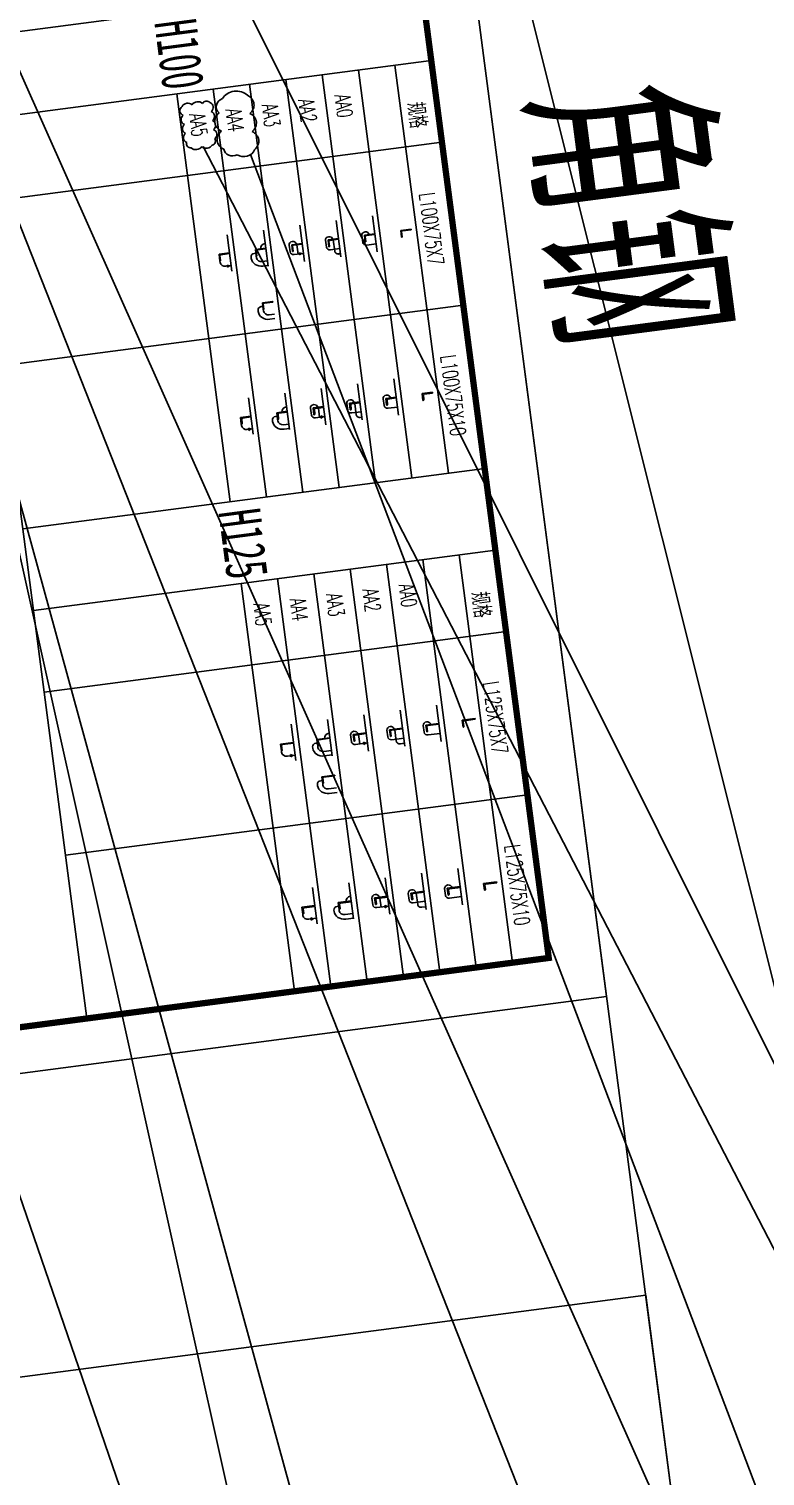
# Model space of a CAD drawing. Header units: millimetres. Extents: x -14906165 to 53546503, y 133836 to 58622790.
# Drawn here: x 42716270 to 43232340, y 41145435 to 42159505 of the extents above; entities that cross this region are included whole.
import ezdxf

# ---------------------------------------------------------------- set-up
doc = ezdxf.new("R2010")
doc.units = ezdxf.units.MM
doc.header["$LTSCALE"] = 100
doc.linetypes.add('DASHED', pattern=[8, 6, -2])
for name, color, linetype in [('L', 254, 'Continuous'), ('Seam', 40, 'Continuous'), ('标准形式增加', 6, 'Continuous')]:
    doc.layers.add(name, color=color, linetype=linetype)
doc.styles.add('中文GB2312', font='', dxfattribs={"width": 0.7})
doc.styles.add('英文（单）', font='romans.shx', dxfattribs={"width": 0.7})
doc.styles.get('中文GB2312').set_extended_font_data('FangSong_GB2312')

# ---------------------------------------------------------------- blocks, each defined once
blk = doc.blocks.new('L100X75X7')
blk.add_lwpolyline([(75, 98), (75, 100), (0, 100), (0, 0), (7, 0), (7, 83, -0.414214), (17, 93), (70, 93, 0.414214)], format="xyb", close=True)
blk = doc.blocks.new('L100X75X10')
blk.add_lwpolyline([(75, 100), (0, 100), (0, 0), (10, 0), (10, 80, -0.414214), (20, 90), (68, 90, 0.414214), (75, 97)], format="xyb", close=True)
blk = doc.blocks.new('L125X75X7')
blk.add_lwpolyline([(75, 125), (0, 125), (0, 0), (7, 0), (7, 108, -0.414214), (17, 118), (70, 118, 0.414214), (75, 123)], format="xyb", close=True)
blk = doc.blocks.new('L125X75X10')
blk.add_lwpolyline([(75, 122), (75, 125), (0, 125), (0, 0), (10, 0), (10, 105, -0.414214), (20, 115), (68, 115, 0.414214)], format="xyb", close=True)
blk = doc.blocks.new('L100X75X7AA3')
for p, q in [((-565001, 653963), (-565001, 654053)), ((-565111, 653928), (-565036, 653928)), ((-565001, 654003), (-565104, 654003))]:
    blk.add_line(p, q)
for centre, start, end in [((-565111, 653963), 90, 270), ((-565036, 653963), 269.829, 0)]:
    blk.add_arc(centre, 35, start, end)
at = {"layer": 'Seam'}
for p, q in [((-565014, 654015), (-565001, 654036)), ((-565014, 654015), (-564989, 654015)), ((-564989, 654015), (-565001, 654036))]:
    blk.add_line(p, q, dxfattribs=at)
at = {"xscale": -1, "rotation": 180}
blk.add_blockref('L100X75X7', (-565111, 654053), dxfattribs=at)
blk = doc.blocks.new('L100X75X10AA3')
for p, q in [((-563201, 653963), (-563201, 654053)), ((-563311, 653928), (-563236, 653928)), ((-563201, 654003), (-563301, 654003))]:
    blk.add_line(p, q)
for centre, start, end in [((-563311, 653963), 90, 270), ((-563236, 653963), 269.829, 0)]:
    blk.add_arc(centre, 35, start, end)
at = {"layer": 'Seam'}
for p, q in [((-563214, 654015), (-563201, 654036)), ((-563214, 654015), (-563189, 654015)), ((-563189, 654015), (-563201, 654036))]:
    blk.add_line(p, q, dxfattribs=at)
at = {"xscale": -1, "rotation": 180}
blk.add_blockref('L100X75X10', (-563311, 654053), dxfattribs=at)
blk = doc.blocks.new('L125X75X7AA3')
for p, q in [((-559601, 653938), (-559601, 654053)), ((-559711, 653903), (-559636, 653903)), ((-559601, 653978), (-559704, 653978))]:
    blk.add_line(p, q)
for centre, start, end in [((-559711, 653938), 90, 270), ((-559636, 653938), 270, 0)]:
    blk.add_arc(centre, 35, start, end)
at = {"layer": 'Seam'}
for p, q in [((-559614, 654015), (-559601, 654036)), ((-559614, 654015), (-559589, 654015)), ((-559589, 654015), (-559601, 654036))]:
    blk.add_line(p, q, dxfattribs=at)
at = {"xscale": -1, "rotation": 180}
blk.add_blockref('L125X75X7', (-559711, 654053), dxfattribs=at)
blk = doc.blocks.new('L125X75X10AA3')
for p, q in [((-557801, 653938), (-557801, 654053)), ((-557911, 653903), (-557836, 653903)), ((-557801, 653978), (-557901, 653978))]:
    blk.add_line(p, q)
for centre, start, end in [((-557911, 653938), 90, 270), ((-557836, 653938), 270, 0)]:
    blk.add_arc(centre, 35, start, end)
at = {"layer": 'Seam'}
for p, q in [((-557814, 654015), (-557801, 654036)), ((-557814, 654015), (-557789, 654015)), ((-557789, 654015), (-557801, 654036))]:
    blk.add_line(p, q, dxfattribs=at)
at = {"xscale": -1, "rotation": 180}
blk.add_blockref('L125X75X10', (-557911, 654053), dxfattribs=at)
blk = doc.blocks.new('*U359')
for p, q in [((110, -90), (110, 0)), ((75, -125), (0, -125))]:
    blk.add_line(p, q)
for centre, start, end in [((0, -90), 90, 270), ((75, -90), 270, 0)]:
    blk.add_arc(centre, 35, start, end)
at = {"layer": 'L'}
for p, q in [((0, -100), (0, 0)), ((0, 0), (7, 0)), ((7, 0), (7, -83)), ((75, -100), (0, -100)), ((17, -93), (70, -93)), ((75, -98), (75, -100))]:
    blk.add_line(p, q, dxfattribs=at)
for centre, radius, start, end in [((17, -83), 10, 180, 270), ((70, -98), 5, 360, 90)]:
    blk.add_arc(centre, radius, start, end, dxfattribs=at)
blk = doc.blocks.new('*U358')
for p, q in [((110, -90), (110, 0)), ((75, -125), (0, -125)), ((7, -50), (132, -50))]:
    blk.add_line(p, q)
at = {"linetype": 'DASHED'}
blk.add_line((167, -15), (167, 0), dxfattribs=at)
for centre, start, end in [((0, -90), 90, 270), ((75, -90), 270, 0)]:
    blk.add_arc(centre, 35, start, end)
blk.add_arc((132, -15), 35, 270, 0, dxfattribs=at)
at = {"layer": 'L'}
for p, q in [((0, -100), (0, 0)), ((0, 0), (7, 0)), ((7, 0), (7, -83)), ((75, -100), (0, -100)), ((17, -93), (70, -93)), ((75, -98), (75, -100))]:
    blk.add_line(p, q, dxfattribs=at)
for centre, radius, start, end in [((17, -83), 10, 180, 270), ((70, -98), 5, 360, 90)]:
    blk.add_arc(centre, radius, start, end, dxfattribs=at)
blk = doc.blocks.new('*U807')
for p, q in [((140, -50), (140, 0)), ((190, -50), (190, 0)), ((40, -115), (40, -100)), ((90, -100), (75, -100)), ((90, -150), (75, -150))]:
    blk.add_line(p, q)
for centre, radius, start, end in [((0, 0), 50, 180, 270), ((75, -115), 35, 180, 270), ((90, -50), 50, 270, 0), ((90, -50), 100, 270, 0)]:
    blk.add_arc(centre, radius, start, end)
at = {"layer": 'L'}
for p, q in [((0, -100), (0, 0)), ((0, 0), (7, 0)), ((7, 0), (7, -83)), ((75, -100), (0, -100)), ((17, -93), (70, -93)), ((75, -98), (75, -100))]:
    blk.add_line(p, q, dxfattribs=at)
for centre, radius, start, end in [((17, -83), 10, 180, 270), ((70, -98), 5, 360, 90)]:
    blk.add_arc(centre, radius, start, end, dxfattribs=at)
blk = doc.blocks.new('*U357')
for p, q in [((140, -50), (140, 0)), ((75, -100), (90, -100))]:
    blk.add_line(p, q)
blk.add_arc((90, -50), 50, 270, 0)
at = {"layer": 'L'}
for p, q in [((0, -100), (0, 0)), ((0, 0), (7, 0)), ((7, 0), (7, -83)), ((75, -100), (0, -100)), ((17, -93), (70, -93)), ((75, -98), (75, -100))]:
    blk.add_line(p, q, dxfattribs=at)
for centre, radius, start, end in [((17, -83), 10, 180, 270), ((70, -98), 5, 360, 90)]:
    blk.add_arc(centre, radius, start, end, dxfattribs=at)
at = {"layer": 'Seam'}
for p, q in [((128, -36), (140, -14)), ((128, -36), (152, -36)), ((140, -14), (152, -36))]:
    blk.add_line(p, q, dxfattribs=at)
blk = doc.blocks.new('*U364')
for p, q in [((110, -90), (110, 0)), ((75, -125), (0, -125))]:
    blk.add_line(p, q)
for centre, start, end in [((0, -90), 90, 270), ((75, -90), 270, 0)]:
    blk.add_arc(centre, 35, start, end)
at = {"layer": 'L'}
for p, q in [((0, -100), (0, 0)), ((0, 0), (10, 0)), ((10, 0), (10, -80)), ((75, -100), (0, -100)), ((20, -90), (68, -90)), ((75, -97), (75, -100))]:
    blk.add_line(p, q, dxfattribs=at)
for centre, radius, start, end in [((20, -80), 10, 180, 270), ((68, -97), 7, 360, 90)]:
    blk.add_arc(centre, radius, start, end, dxfattribs=at)
blk = doc.blocks.new('*U363')
for p, q in [((110, -90), (110, 0)), ((75, -125), (0, -125)), ((10, -50), (135, -50))]:
    blk.add_line(p, q)
at = {"linetype": 'DASHED'}
blk.add_line((170, -15), (170, 0), dxfattribs=at)
for centre, start, end in [((0, -90), 90, 270), ((75, -90), 270, 0)]:
    blk.add_arc(centre, 35, start, end)
blk.add_arc((135, -15), 35, 270, 0, dxfattribs=at)
at = {"layer": 'L'}
for p, q in [((0, -100), (0, 0)), ((0, 0), (10, 0)), ((10, 0), (10, -80)), ((75, -100), (0, -100)), ((20, -90), (68, -90)), ((75, -97), (75, -100))]:
    blk.add_line(p, q, dxfattribs=at)
for centre, radius, start, end in [((20, -80), 10, 180, 270), ((68, -97), 7, 360, 90)]:
    blk.add_arc(centre, radius, start, end, dxfattribs=at)
blk = doc.blocks.new('*U361')
for p, q in [((140, -50), (140, 0)), ((190, -50), (190, 0)), ((40, -115), (40, -100)), ((90, -100), (75, -100)), ((90, -150), (75, -150))]:
    blk.add_line(p, q)
for centre, radius, start, end in [((0, 0), 50, 180, 270), ((75, -115), 35, 180, 270), ((90, -50), 50, 270, 0), ((90, -50), 100, 270, 0)]:
    blk.add_arc(centre, radius, start, end)
at = {"layer": 'L'}
for p, q in [((0, -100), (0, 0)), ((0, 0), (10, 0)), ((10, 0), (10, -80)), ((75, -100), (0, -100)), ((20, -90), (68, -90)), ((75, -97), (75, -100))]:
    blk.add_line(p, q, dxfattribs=at)
for centre, radius, start, end in [((20, -80), 10, 180, 270), ((68, -97), 7, 360, 90)]:
    blk.add_arc(centre, radius, start, end, dxfattribs=at)
blk = doc.blocks.new('*U362')
for p, q in [((140, -50), (140, 0)), ((75, -100), (90, -100))]:
    blk.add_line(p, q)
blk.add_arc((90, -50), 50, 270, 0)
at = {"layer": 'L'}
for p, q in [((0, -100), (0, 0)), ((0, 0), (10, 0)), ((10, 0), (10, -80)), ((75, -100), (0, -100)), ((20, -90), (68, -90)), ((75, -97), (75, -100))]:
    blk.add_line(p, q, dxfattribs=at)
for centre, radius, start, end in [((20, -80), 10, 180, 270), ((68, -97), 7, 360, 90)]:
    blk.add_arc(centre, radius, start, end, dxfattribs=at)
at = {"layer": 'Seam'}
for p, q in [((128, -36), (140, -14)), ((128, -36), (152, -36)), ((140, -14), (152, -36))]:
    blk.add_line(p, q, dxfattribs=at)
blk = doc.blocks.new('*U369')
for p, q in [((110, -115), (110, 0)), ((75, -150), (0, -150))]:
    blk.add_line(p, q)
for centre, start, end in [((0, -115), 90, 270), ((75, -115), 270, 0)]:
    blk.add_arc(centre, 35, start, end)
at = {"layer": 'L'}
for p, q in [((0, -125), (0, 0)), ((0, 0), (7, 0)), ((7, 0), (7, -108)), ((75, -125), (0, -125)), ((17, -118), (70, -118)), ((75, -123), (75, -125))]:
    blk.add_line(p, q, dxfattribs=at)
for centre, radius, start, end in [((17, -108), 10, 180, 270), ((70, -123), 5, 360, 90)]:
    blk.add_arc(centre, radius, start, end, dxfattribs=at)
blk = doc.blocks.new('*U368')
for p, q in [((110, -115), (110, 0)), ((7, -75), (132, -75)), ((75, -150), (0, -150))]:
    blk.add_line(p, q)
at = {"linetype": 'DASHED'}
blk.add_line((167, -40), (167, 0), dxfattribs=at)
for centre, start, end in [((0, -115), 90, 270), ((75, -115), 270, 0)]:
    blk.add_arc(centre, 35, start, end)
blk.add_arc((132, -40), 35, 270, 0, dxfattribs=at)
at = {"layer": 'L'}
for p, q in [((0, -125), (0, 0)), ((0, 0), (7, 0)), ((7, 0), (7, -108)), ((75, -125), (0, -125)), ((17, -118), (70, -118)), ((75, -123), (75, -125))]:
    blk.add_line(p, q, dxfattribs=at)
for centre, radius, start, end in [((17, -108), 10, 180, 270), ((70, -123), 5, 360, 90)]:
    blk.add_arc(centre, radius, start, end, dxfattribs=at)
blk = doc.blocks.new('*U366')
for p, q in [((140, -75), (140, 0)), ((190, -75), (190, 0)), ((40, -140), (40, -125)), ((90, -125), (75, -125)), ((90, -175), (75, -175))]:
    blk.add_line(p, q)
for centre, radius, start, end in [((0, 0), 50, 180, 270), ((90, -75), 50, 270, 0), ((90, -75), 100, 270, 0), ((75, -140), 35, 180, 270)]:
    blk.add_arc(centre, radius, start, end)
at = {"layer": 'L'}
for p, q in [((0, -125), (0, 0)), ((0, 0), (7, 0)), ((7, 0), (7, -108)), ((75, -125), (0, -125)), ((17, -118), (70, -118)), ((75, -123), (75, -125))]:
    blk.add_line(p, q, dxfattribs=at)
for centre, radius, start, end in [((17, -108), 10, 180, 270), ((70, -123), 5, 360, 90)]:
    blk.add_arc(centre, radius, start, end, dxfattribs=at)
blk = doc.blocks.new('*U367')
for p, q in [((140, -75), (140, 0)), ((75, -125), (90, -125))]:
    blk.add_line(p, q)
blk.add_arc((90, -75), 50, 270, 0)
at = {"layer": 'L'}
for p, q in [((0, -125), (0, 0)), ((0, 0), (7, 0)), ((7, 0), (7, -108)), ((75, -125), (0, -125)), ((17, -118), (70, -118)), ((75, -123), (75, -125))]:
    blk.add_line(p, q, dxfattribs=at)
for centre, radius, start, end in [((17, -108), 10, 180, 270), ((70, -123), 5, 360, 90)]:
    blk.add_arc(centre, radius, start, end, dxfattribs=at)
at = {"layer": 'Seam'}
for p, q in [((128, -44), (140, -23)), ((128, -44), (152, -44)), ((140, -23), (152, -44))]:
    blk.add_line(p, q, dxfattribs=at)
blk = doc.blocks.new('*U374')
for p, q in [((110, -115), (110, 0)), ((75, -150), (0, -150))]:
    blk.add_line(p, q)
for centre, start, end in [((0, -115), 90, 270), ((75, -115), 270, 0)]:
    blk.add_arc(centre, 35, start, end)
at = {"layer": 'L'}
for p, q in [((0, -125), (0, 0)), ((0, 0), (10, 0)), ((10, 0), (10, -105)), ((75, -125), (0, -125)), ((20, -115), (68, -115)), ((75, -122), (75, -125))]:
    blk.add_line(p, q, dxfattribs=at)
for centre, radius, start, end in [((20, -105), 10, 180, 270), ((68, -122), 7, 360, 90)]:
    blk.add_arc(centre, radius, start, end, dxfattribs=at)
blk = doc.blocks.new('*U373')
for p, q in [((110, -115), (110, 0)), ((10, -75), (135, -75)), ((75, -150), (0, -150))]:
    blk.add_line(p, q)
at = {"linetype": 'DASHED'}
blk.add_line((170, -40), (170, 0), dxfattribs=at)
for centre, start, end in [((0, -115), 90, 270), ((75, -115), 270, 0)]:
    blk.add_arc(centre, 35, start, end)
blk.add_arc((135, -40), 35, 270, 0, dxfattribs=at)
at = {"layer": 'L'}
for p, q in [((0, -125), (0, 0)), ((0, 0), (10, 0)), ((10, 0), (10, -105)), ((75, -125), (0, -125)), ((20, -115), (68, -115)), ((75, -122), (75, -125))]:
    blk.add_line(p, q, dxfattribs=at)
for centre, radius, start, end in [((20, -105), 10, 180, 270), ((68, -122), 7, 360, 90)]:
    blk.add_arc(centre, radius, start, end, dxfattribs=at)
blk = doc.blocks.new('*U371')
for p, q in [((140, -75), (140, 0)), ((190, -75), (190, 0)), ((40, -140), (40, -125)), ((90, -125), (75, -125)), ((75, -175), (90, -175))]:
    blk.add_line(p, q)
for centre, radius, start, end in [((0, 0), 50, 180, 270), ((90, -75), 50, 270, 0), ((90, -75), 100, 270, 0), ((75, -140), 35, 180, 270)]:
    blk.add_arc(centre, radius, start, end)
at = {"layer": 'L'}
for p, q in [((0, -125), (0, 0)), ((0, 0), (10, 0)), ((10, 0), (10, -105)), ((75, -125), (0, -125)), ((20, -115), (68, -115)), ((75, -122), (75, -125))]:
    blk.add_line(p, q, dxfattribs=at)
for centre, radius, start, end in [((20, -105), 10, 180, 270), ((68, -122), 7, 360, 90)]:
    blk.add_arc(centre, radius, start, end, dxfattribs=at)
blk = doc.blocks.new('*U372')
for p, q in [((140, -75), (140, 0)), ((75, -125), (90, -125))]:
    blk.add_line(p, q)
blk.add_arc((90, -75), 50, 270, 0)
at = {"layer": 'L'}
for p, q in [((0, -125), (0, 0)), ((0, 0), (10, 0)), ((10, 0), (10, -105)), ((75, -125), (0, -125)), ((20, -115), (68, -115)), ((75, -122), (75, -125))]:
    blk.add_line(p, q, dxfattribs=at)
for centre, radius, start, end in [((20, -105), 10, 180, 270), ((68, -122), 7, 360, 90)]:
    blk.add_arc(centre, radius, start, end, dxfattribs=at)
at = {"layer": 'Seam'}
for p, q in [((128, -54), (140, -32)), ((128, -54), (152, -54)), ((140, -32), (152, -54))]:
    blk.add_line(p, q, dxfattribs=at)
blk = doc.blocks.new('*U806')
for p, q in [((140, -50), (140, 0)), ((190, -50), (190, 0)), ((40, -115), (40, -100)), ((90, -100), (75, -100)), ((90, -150), (75, -150))]:
    blk.add_line(p, q)
for centre, radius, start, end in [((0, 0), 1, 180, 270), ((75, -115), 35, 180, 270), ((90, -50), 50, 270, 0), ((90, -50), 100, 270, 0)]:
    blk.add_arc(centre, radius, start, end)
at = {"layer": 'L'}
for p, q in [((0, -100), (0, 0)), ((0, 0), (7, 0)), ((7, 0), (7, -83)), ((75, -100), (0, -100)), ((17, -93), (70, -93)), ((75, -98), (75, -100))]:
    blk.add_line(p, q, dxfattribs=at)
for centre, radius, start, end in [((17, -83), 10, 180, 270), ((70, -98), 5, 360, 90)]:
    blk.add_arc(centre, radius, start, end, dxfattribs=at)
blk = doc.blocks.new('*U808')
for p, q in [((140, -75), (140, 0)), ((190, -75), (190, 0)), ((40, -140), (40, -125)), ((90, -125), (75, -125)), ((90, -175), (75, -175))]:
    blk.add_line(p, q)
for centre, radius, start, end in [((0, 0), 1, 180, 270), ((90, -75), 50, 270, 0), ((90, -75), 100, 270, 0), ((75, -140), 35, 180, 270)]:
    blk.add_arc(centre, radius, start, end)
at = {"layer": 'L'}
for p, q in [((0, -125), (0, 0)), ((0, 0), (7, 0)), ((7, 0), (7, -108)), ((75, -125), (0, -125)), ((17, -118), (70, -118)), ((75, -123), (75, -125))]:
    blk.add_line(p, q, dxfattribs=at)
for centre, radius, start, end in [((17, -108), 10, 180, 270), ((70, -123), 5, 360, 90)]:
    blk.add_arc(centre, radius, start, end, dxfattribs=at)
blk = doc.blocks.new('绘图要素标准库V1.0 - 0416')
for p, q in [((-573911.1, 656002.9), (-552911.1, 656002.9)), ((-552911.1, 656002.9), (-552911.1, 626302.9)), ((-549616.1, 656002.9), (-528616.1, 656002.9)), ((-549616.1, 656002.9), (-549616.1, 626302.9)), ((-553411.1, 655502.9), (-571411.1, 655502.9)), ((-564211.1, 651052.9), (-564211.1, 655502.9)), ((-563311.1, 651052.9), (-563311.1, 655502.9)), ((-562411.1, 655502.9), (-562411.1, 651052.9)), ((-560611.1, 655502.9), (-560611.1, 651052.9)), ((-558811.1, 655502.9), (-558811.1, 651052.9)), ((-557911.1, 655502.9), (-557911.1, 653052.9)), ((-557011.1, 655502.9), (-557011.1, 651052.9)), ((-555211.1, 655502.9), (-555211.1, 651052.9)), ((-553411.1, 655502.9), (-553411.1, 651052.9)), ((-563311.1, 655152.9), (-558811.1, 655152.9)), ((-557911.1, 655152.9), (-553411.1, 655152.9)), ((-558811.1, 654802.9), (-563311.1, 654802.9)), ((-553411.1, 654802.9), (-557911.1, 654802.9)), ((-558811.1, 654452.9), (-563311.1, 654452.9)), ((-553411.1, 654452.9), (-557911.1, 654452.9)), ((-558811.1, 654102.9), (-563311.1, 654102.9)), ((-553411.1, 654102.9), (-557911.1, 654102.9)), ((-558811.1, 653752.9), (-563311.1, 653752.9)), ((-553411.1, 653752.9), (-557911.1, 653752.9)), ((-558811.1, 653402.9), (-563311.1, 653402.9)), ((-557911.1, 653402.9), (-553411.1, 653402.9)), ((-563311.1, 653052.9), (-558811.1, 653052.9)), ((-557911.1, 653052.9), (-557911.1, 651052.9)), ((-557911.1, 653052.9), (-553411.1, 653052.9)), ((-553411.1, 651052.9), (-567811.1, 651052.9))]:
    blk.add_line(p, q)
at = {"color": 5}
for p, q in [((-561711.1, 654752.9), (-561311.1, 654752.9)), ((-559911.1, 654752.9), (-559511.1, 654752.9)), ((-556311.1, 654752.9), (-555911.1, 654752.9)), ((-554511.1, 654752.9), (-554111.1, 654752.9)), ((-561711.1, 654402.9), (-561311.1, 654402.9)), ((-559911.1, 654402.9), (-559511.1, 654402.9)), ((-556311.1, 654402.9), (-555911.1, 654402.9)), ((-554511.1, 654402.9), (-554111.1, 654402.9)), ((-561711.1, 654052.9), (-561311.1, 654052.9)), ((-559911.1, 654052.9), (-559511.1, 654052.9)), ((-556311.1, 654052.9), (-555911.1, 654052.9)), ((-554511.1, 654052.9), (-554111.1, 654052.9)), ((-561711.1, 653702.9), (-561311.1, 653702.9)), ((-559911.1, 653702.9), (-559511.1, 653702.9)), ((-556311.1, 653702.9), (-555911.1, 653702.9)), ((-554511.1, 653702.9), (-554111.1, 653702.9)), ((-561711.1, 653352.9), (-561311.1, 653352.9)), ((-559911.1, 653352.9), (-559511.1, 653352.9)), ((-556311.1, 653352.9), (-555911.1, 653352.9)), ((-554511.1, 653352.9), (-554111.1, 653352.9))]:
    blk.add_line(p, q, dxfattribs=at)
at = {"const_width": 60}
blk.add_lwpolyline([(-571411.1, 655502.9), (-553411.1, 655502.9), (-553411.1, 626802.9), (-571411.1, 626802.9)], close=True, dxfattribs=at)
at = {"layer": '标准形式增加'}
for p, q in [((-567116.4, 652927), (-491994.7, 675601.2)), ((-562702.3, 653235), (-491994.7, 675601.2)), ((-581214.3, 647069.2), (-491817.7, 670253.6)), ((-562547.8, 653675.6), (-491817.7, 668289.9)), ((-565936, 650564.3), (-491817.7, 666806.3)), ((-590272.8, 653823.1), (-491817.7, 663750.5)), ((-563551, 648065), (-491817.7, 660843.5)), ((-625997.6, 642969), (-491817.7, 659196.4)), ((-564910.2, 650496.3), (-491915.8, 656165.3))]:
    blk.add_line(p, q, dxfattribs=at)
blk.add_xline((-506039.8, 656002.9), (1, 0), dxfattribs=at)
for points in [[(-563194.6, 653718.4, -0.5205671), (-562994.6, 653718.4, -0.5205671), (-562794.6, 653718.4, -0.5205671), (-562594.6, 653718.4, -0.5205671), (-562564.4, 653548.6, -0.5205671), (-562644, 653428.2, -0.5205671), (-562844, 653428.2, -0.5205671), (-563044, 653428.2, -0.5205671), (-563194.6, 653477.6, -0.5205671)], [(-563170.9, 653355.3, -0.5205671), (-563070.9, 653355.3, -0.5205671), (-562970.9, 653355.3, -0.5205671), (-562870.9, 653355.3, -0.5205671), (-562770.9, 653355.3, -0.5205671), (-562703.8, 653322.4, -0.5205671), (-562703.8, 653222.4, -0.5205671), (-562703.8, 653122.4, -0.5205671), (-562767.7, 653086.3, -0.5205671), (-562867.7, 653086.3, -0.5205671), (-562967.7, 653086.3, -0.5205671), (-563067.7, 653086.3, -0.5205671), (-563167.7, 653086.3, -0.5205671), (-563170.9, 653183.1, -0.5205671), (-563170.9, 653283.1, -0.5205671)]]:
    blk.add_lwpolyline(points, format="xyb", close=True, dxfattribs=at)
at = {"xscale": -1, "rotation": 180}
for name, p in [('L100X75X7', (-561511.1, 655102.9)), ('L100X75X10', (-559711.1, 655102.9)), ('L125X75X7', (-556111.1, 655102.9)), ('L125X75X10', (-554311.1, 655102.9))]:
    blk.add_blockref(name, p, dxfattribs=at)
for name, p in [('*U359', (-561511.1, 654752.9)), ('*U364', (-559711.1, 654752.9)), ('*U369', (-556111.1, 654752.9)), ('*U374', (-554311.1, 654752.9)), ('*U358', (-561511.1, 654402.9)), ('*U363', (-559711.1, 654402.9)), ('*U368', (-556111.1, 654402.9)), ('*U373', (-554311.1, 654402.9)), ('L100X75X7AA3', (3600, 0)), ('L100X75X10AA3', (3600, 0)), ('L125X75X7AA3', (3600, 0)), ('L125X75X10AA3', (3600, 0)), ('*U807', (-561511.1, 653702.9)), ('*U806', (-560923.6, 653702.9)), ('*U361', (-559711.1, 653702.9)), ('*U366', (-556111.1, 653702.9)), ('*U808', (-555697.5, 653702.9)), ('*U371', (-554311.1, 653702.9)), ('*U357', (-561511.1, 653352.9)), ('*U362', (-559711.1, 653352.9)), ('*U367', (-556111.1, 653352.9)), ('*U372', (-554311.1, 653352.9))]:
    blk.add_blockref(name, p)
at = {"width": 0.7}
for s, height, style, p in [('角钢', 1500, '中文GB2312', (-562819.4, 656454.3)), ('规格', 150, '中文GB2312', (-562882.5, 655231.4)), ('规格', 150, '中文GB2312', (-557482.5, 655231.4)), ('L100X75X7', 150, '英文（单）', (-561881.8, 655220.5)), ('L100X75X10', 150, '英文（单）', (-560089.7, 655220.5)), ('L125X75X7', 150, '英文（单）', (-556489.7, 655220.5)), ('L125X75X10', 150, '英文（单）', (-554689.7, 655220.5)), ('AA0', 150, '英文（单）', (-563069, 654543.9)), ('AA0', 150, '英文（单）', (-557669, 654543.9)), ('AA2', 150, '英文（单）', (-563069, 654193.9)), ('AA2', 150, '英文（单）', (-557669, 654193.9)), ('AA3', 150, '英文（单）', (-563069, 653843.9)), ('AA3', 150, '英文（单）', (-557669, 653843.9)), ('AA4', 150, '英文（单）', (-563069, 653493.9)), ('AA4', 150, '英文（单）', (-557669, 653493.9)), ('H100', 400, '中文GB2312', (-564118.4, 652927)), ('H125', 400, '中文GB2312', (-558718.4, 652927)), ('AA5', 150, '英文（单）', (-563069, 653143.9)), ('AA5', 150, '英文（单）', (-557669, 653143.9))]:
    blk.add_text(s, height=height, dxfattribs=dict(at, style=style)).set_placement(p)

msp = doc.modelspace()

# ---------------------------------------------------------------- block references
at = {"lineweight": 5, "xscale": 64.06802830554443, "yscale": 73.4024339265743, "zscale": 64.06802830554443, "rotation": 277.4624694947158}
msp.add_blockref('绘图要素标准库V1.0 - 0416', (-22373, 103764), dxfattribs=at)

doc.saveas('drawing.dxf')
